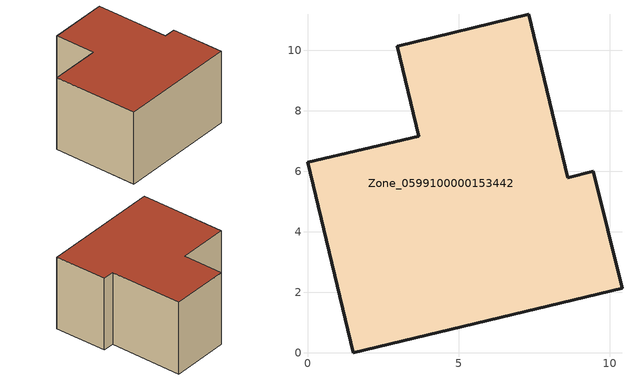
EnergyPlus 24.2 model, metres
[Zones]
Zone_0599100000153442
 floor ground (C_G): 0,6.3 3.68,7.16 2.97,10.13 7.31,11.19 8.6,5.79 9.45,6 10.4,2.13 1.51,0 z0
 wall outside (C_F): 1.51,0 10.4,2.13 9.45,6 8.6,5.79 7.31,11.19 2.97,10.13 3.68,7.16 0,6.3 1.51,0 z0:5.67
 roof outside (C_R): 3.68,7.16 0,6.3 1.51,0 10.4,2.13 9.45,6 8.6,5.79 7.31,11.19 2.97,10.13 z5.67
[BUILDING]
Pand.0599100000153442: North Axis=0; Terrain=City; Loads Convergence Tolerance Value=0.04; Temperature Convergence Tolerance Value=0.4; Solar Distribution=FullExterior; Maximum Number of Warmup Days=25; Minimum Number of Warmup Days=1
[Site:Location]
Rotterdam.The.Hague.AP_ZH_NLD Design_Conditions: Latitude=51.96; Longitude=4.45; Time Zone=1; Elevation=-4.5
[SITE:GROUNDTEMPERATURE:BUILDINGSURFACE]
18, 18, 18, 18, 18, 18, 18, 18, 18, 18, 18, 18
[MATERIAL] Thermal Absorptance=0.9; Solar Absorptance=0.7; Visible Absorptance=0.7
Name | Roughness | Thickness | Conductivity | Density | Specific Heat
G.TI.1965-1974 | MediumSmooth | 0.15 | 0.882353 | 540 | 1210
F.TI.1965-1974 | Rough | 0.3 | 0.697674 | 1920 | 840
R.TI.1965-1974 | MediumRough | 0.2 | 0.232558 | 1500 | 1000
[CONSTRUCTION]
C_G: G.TI.1965-1974
C_F: F.TI.1965-1974
C_R: R.TI.1965-1974
[ZONE]
Zone_0599100000153442: Type=1; Multiplier=1; Ceiling Height=Autocalculate; Volume=Autocalculate; Floor Area=autocalculate; Part of Total Floor Area=Yes
[ZONEINFILTRATION:DESIGNFLOWRATE]
Infil_Zone_0599100000153442: Zone or ZoneList or Space or SpaceList=Zone_0599100000153442; Schedule=AlwaysOn; Design Flow Rate Calculation Method=Flow/Area; Flow Rate per Floor Area=0.003; Constant Term Coefficient=1; Temperature Term Coefficient=0; Velocity Term Coefficient=0; Velocity Squared Term Coefficient=0
[HVACTEMPLATE:ZONE:IDEALLOADSAIRSYSTEM]
Zone_0599100000153442: Maximum Heating Supply Air Temperature=50; Minimum Cooling Supply Air Temperature=13; Maximum Heating Supply Air Humidity Ratio=0.0156; Minimum Cooling Supply Air Humidity Ratio=0.0077; Heating Limit=NoLimit; Cooling Limit=NoLimit; Dehumidification Control Type=ConstantSensibleHeatRatio; Cooling Sensible Heat Ratio=0.7; Dehumidification Setpoint=60; Humidification Control Type=None; Humidification Setpoint=30; Outdoor Air Method=None; Outdoor Air Flow Rate per Person=0.00944; Outdoor Air Flow Rate per Zone Floor Area=0; Outdoor Air Flow Rate per Zone=0; Demand Controlled Ventilation Type=None; Outdoor Air Economizer Type=NoEconomizer; Heat Recovery Type=None; Sensible Heat Recovery Effectiveness=0.7; Latent Heat Recovery Effectiveness=0.65
[ZONECONTROL:THERMOSTAT]
ThermostatControl_Zone_0599100000153442: Zone or ZoneList=Zone_0599100000153442; Control Type Schedule=DualSetpointControlType; Control 1=Thermostat_Zone_0599100000153442; Temperature Difference Between Cutout And Setpoint=0
[THERMOSTATSETPOINT:DUALSETPOINT]
Thermostat_Zone_0599100000153442: Heating Setpoint Temperature Schedule=HeatingSetpoint_Zone_0599100000153442; Cooling Setpoint Temperature Schedule=CoolingSetpoint_Zone_0599100000153442
[SCHEDULE:COMPACT]
HeatingSetpoint_Zone_0599100000153442: Through: 12/31, For: AllDays, Until: 24:00, 21
CoolingSetpoint_Zone_0599100000153442: Through: 12/31, For: AllDays, Until: 24:00, 24
DualSetpointControlType: Through: 12/31, For: AllDays, Until: 24:00, 4
AlwaysOn: Through: 12/31, For: AllDays, Until: 24:00, 1
